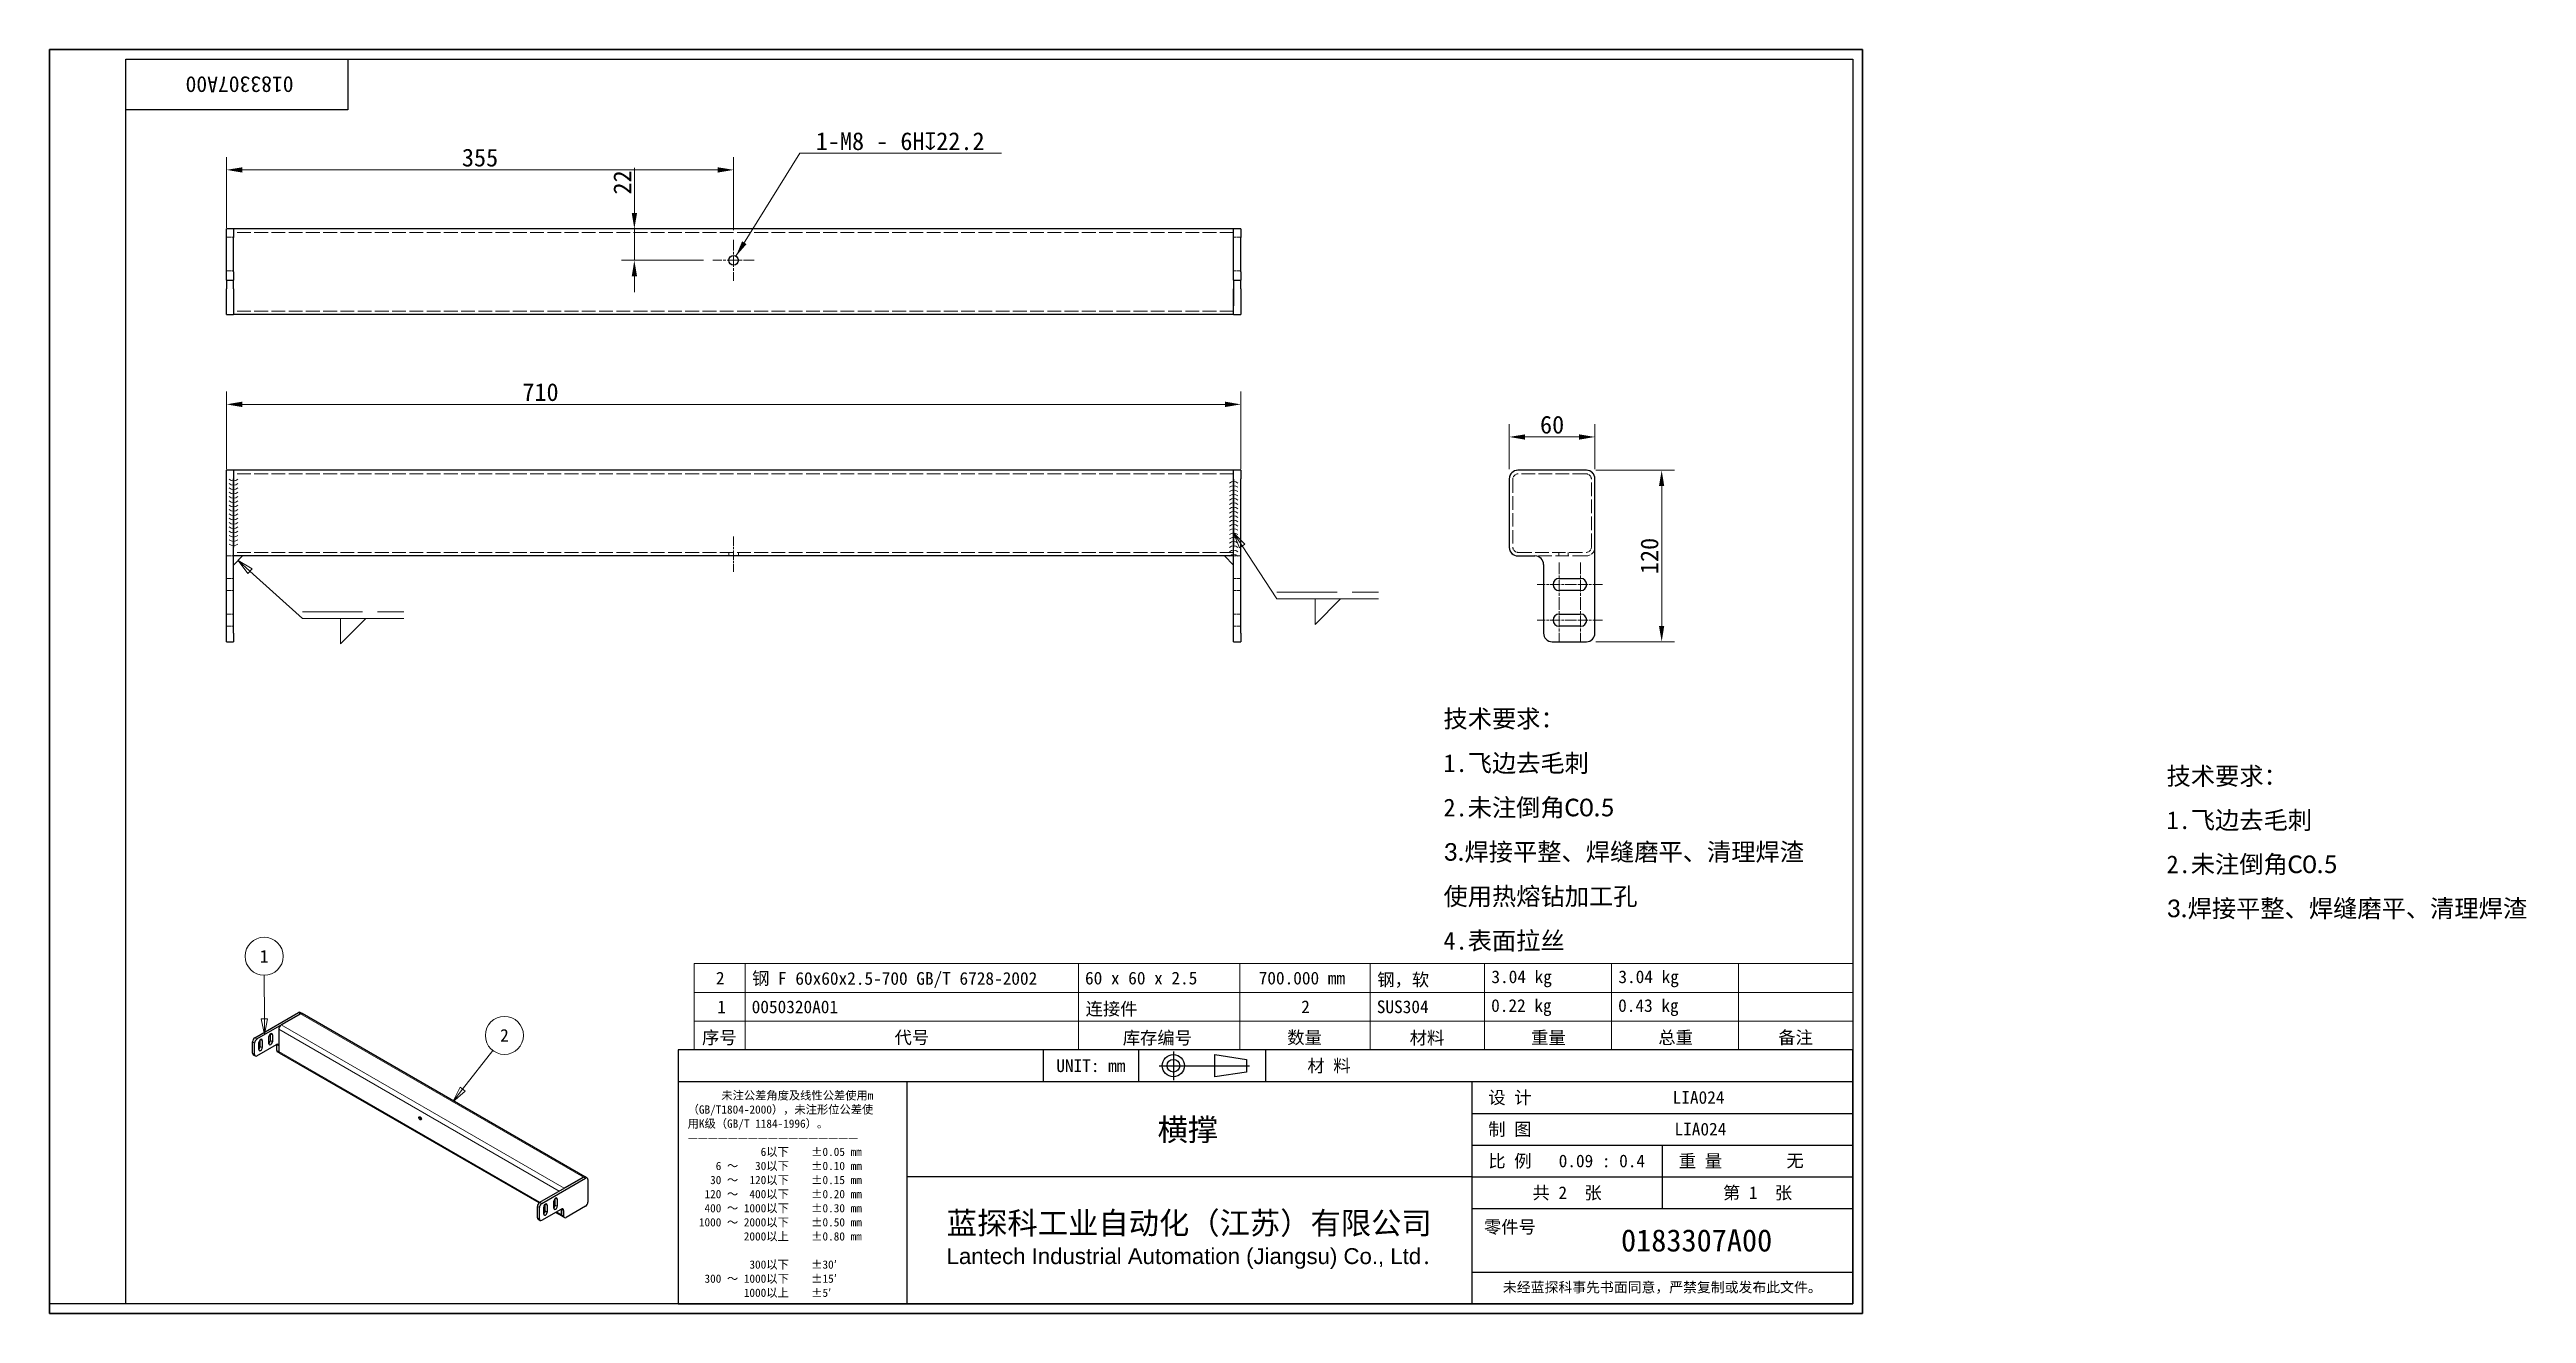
# Model space of a CAD drawing. Header units: millimetres. Extents: x 27 to 1760, y 24 to 909.
import ezdxf
from ezdxf.enums import TextEntityAlignment as Align

# ---------------------------------------------------------------- set-up
doc = ezdxf.new("R2010")
doc.units = ezdxf.units.MM
doc.header["$LTSCALE"] = 4.444444
doc.linetypes.add('CHAIN', pattern=[0.3543, 0.2362, -0.0295, 0.0591, -0.0295])
doc.linetypes.add('DASHED', pattern=[0.2067, 0.1654, -0.0413])
for name, color, linetype, lineweight in [('1', 7, 'Continuous', 18), ('可见 (ISO)', 7, 'Continuous', 25), ('可见窄的 (ISO)', 7, 'Continuous', 18), ('图框 (ISO)', 7, 'Continuous', 35), ('标题 (ISO)', 7, 'Continuous', 25)]:
    doc.layers.add(name, color=color, linetype=linetype, lineweight=lineweight)
for name, color, linetype, lineweight, true_color in [('中心标记 (ISO)', 1, 'CHAIN', 18, 0xff0000), ('中心线 (ISO)', 1, 'CHAIN', 18, 0xff0000), ('尺寸 (ISO)', 7, 'Continuous', 18, 0x008000), ('符号 (ISO)', 7, 'Continuous', 18, 0x008000), ('隐藏 (ISO)', 5, 'DASHED', 18, 0x0000ff)]:
    doc.layers.add(name, color=color, linetype=linetype, lineweight=lineweight, true_color=true_color)
doc.styles.add('文本样式164', font='SimSun.ttf')
doc.styles.add('文本样式165', font='SimSun.ttf')
doc.styles.add('文本样式74', font='SimSun.ttf')
doc.styles.add('最新国标', font='simfang.ttf')
doc.styles.add('注释文本 (ISO)', font='simfang.ttf')
doc.dimstyles.new('默认 (GB)', dxfattribs={"dimscale": 4.444444, "dimtxt": 2.8, "dimasz": 2.5, "dimexe": 2, "dimexo": 1.5, "dimgap": 0.5, "dimtad": 1, "dimtoh": 1, "dimdsep": 46, "dimtxsty": '最新国标', "dimcen": 0.09, "dimdle": 10, "dimclrd": 256, "dimclre": 256, "dimclrt": 256, "dimaunit": 1, "dimadec": 3, "dimazin": 2, "dimtfac": 0.535714, "dimtdec": 3, "dimtmove": 0, "dimatfit": 3, "dimfxl": 0, "dimtolj": 1, "dimlwd": -1, "dimlwe": -1, "dimarcsym": 0})
doc.dimstyles.new('默认 (GB)$7', dxfattribs={"dimscale": 4.444444, "dimtxt": 2.8, "dimasz": 2.5, "dimexe": 2, "dimexo": 1.5, "dimgap": 0.5, "dimtad": 1, "dimtoh": 1, "dimdsep": 46, "dimtxsty": '最新国标', "dimcen": 0.09, "dimdle": 10, "dimclrd": 256, "dimclre": 256, "dimclrt": 256, "dimaunit": 1, "dimadec": 3, "dimazin": 2, "dimtfac": 0.535714, "dimtdec": 3, "dimtmove": 0, "dimatfit": 3, "dimfxl": 0, "dimtolj": 1, "dimlwd": -1, "dimlwe": -1, "dimarcsym": 0})

# ---------------------------------------------------------------- blocks, each defined once
blk = doc.blocks.new('图框 最新国标')
at = {"layer": '图框 (ISO)'}
for p, q in [((6, 7), (6, 204.5)), ((6, 204.5), (291.5, 204.5)), ((291.5, 204.5), (291.5, 5.5)), ((6, 7), (6, 5.5)), ((6, 7), (6, 5.5)), ((291.5, 5.5), (6, 5.5))]:
    blk.add_line(p, q, dxfattribs=at)
at = {"layer": '图框 (ISO)', "color": 7, "linetype": 'Continuous', "lineweight": 25}
for p, q in [((18, 203), (290, 203)), ((18, 7), (18, 203)), ((18, 203), (290, 203)), ((53, 203), (53, 195)), ((290, 203), (290, 7)), ((290, 203), (290, 7)), ((53, 195), (18, 195)), ((290, 7), (6, 7)), ((290, 7), (18, 7))]:
    blk.add_line(p, q, dxfattribs=at)
at = {"layer": '图框 (ISO)', "style": '文本样式74'}
blk.add_attdef('零件代号_001', (44.43, 200.25), '', height=2.5, rotation=180, dxfattribs=at)
blk = doc.blocks.new('标题栏 最新国标')
at = {"layer": '标题 (ISO)'}
for p, q in [((381.98, -183.84), (196.98, -183.84)), ((196.98, -183.84), (196.98, -223.84)), ((254.48, -183.84), (254.48, -188.84)), ((269.48, -183.84), (269.48, -188.84)), ((281.48, -188.09), (281.48, -184.59)), ((281.48, -184.59), (286.48, -185.34)), ((286.48, -185.34), (286.48, -187.34)), ((289.48, -183.84), (289.48, -188.84)), ((381.98, -223.84), (381.98, -183.84)), ((383.48, -183.84), (383.48, -225.34)), ((196.98, -188.84), (381.98, -188.84)), ((232.98, -188.84), (232.98, -223.84)), ((286.48, -187.34), (281.48, -188.09)), ((321.98, -188.84), (321.98, -223.84)), ((321.98, -193.84), (381.98, -193.84)), ((321.98, -198.84), (381.98, -198.84)), ((351.98, -198.84), (351.98, -208.84)), ((321.98, -203.84), (232.98, -203.84)), ((321.98, -203.84), (381.98, -203.84)), ((321.98, -208.84), (381.98, -208.84)), ((321.98, -218.84), (381.98, -218.84)), ((196.98, -223.84), (381.98, -223.84)), ((383.48, -225.34), (196.98, -225.34))]:
    blk.add_line(p, q, dxfattribs=at)
at = {"layer": '标题 (ISO)', "linetype": 'CHAIN', "ltscale": 15.834605}
blk.add_line((272.73, -186.34), (286.98, -186.34), dxfattribs=at)
at = {"layer": '标题 (ISO)', "linetype": 'CHAIN', "ltscale": 5.000333}
blk.add_line((274.98, -184.09), (274.98, -188.59), dxfattribs=at)
at = {"layer": '标题 (ISO)'}
for radius in [1.75, 1]:
    blk.add_circle((274.98, -186.34), radius, dxfattribs=at)
at = {"layer": '1', "style": '文本样式164'}
for s, p in [('UNIT: mm', (261.98, -186.34)), ('材 料', (299.48, -186.34)), ('设 计', (327.98, -191.34)), ('制 图', (327.98, -196.34)), ('比 例', (327.98, -201.34)), ('重 量', (357.98, -201.34)), ('共 2  张', (336.98, -206.34)), ('第 1  张', (366.98, -206.34))]:
    blk.add_text(s, height=2, dxfattribs=at).set_placement(p, align=Align.MIDDLE_CENTER)
at = {"layer": '标题 (ISO)', "style": '注释文本 (ISO)'}
for s, insert, char_height, attachment_point, line_spacing_factor in [('\\fSimSun|b0|i0;{\\H1.3000;      未注公差角度及线性公差使用m\\P}\\fSimSun|b0|i0;{\\H1.3000;（GB/T1804-2000），未注形位公差使\\P}\\fSimSun|b0|i0;{\\H1.3000;用K级（GB/T 1184-1996）。\\P}\\fSimSun|b0|i0;{\\H1.3000;—————————————————\\P}\\fSimSun|b0|i0;{\\H1.3000;             6以下    ±0.05 mm\\P}\\fSimSun|b0|i0;{\\H1.3000;     6 ～   30以下    ±0.10 mm\\P}\\fSimSun|b0|i0;{\\H1.3000;    30 ～  120以下    ±0.15 mm\\P}\\fSimSun|b0|i0;{\\H1.3000;   120 ～  400以下    ±0.20 mm\\P}\\fSimSun|b0|i0;{\\H1.3000;   400 ～ 1000以下    ±0.30 mm\\P}\\fSimSun|b0|i0;{\\H1.3000;  1000 ～ 2000以下    ±0.50 mm\\P}\\fSimSun|b0|i0;{\\H1.3000;          2000以上    ±0.80 mm\\P}\\fSimSun|b0|i0;{\\H1.3000;\\P}\\fSimSun|b0|i0;{\\H1.3000;           300以下    ±30′\\P}\\fSimSun|b0|i0;{\\H1.3000;   300 ～ 1000以下    ±15′\\P}\\fSimSun|b0|i0;{\\H1.3000;          1000以上    ±5′}', (198.48, -206.63), 1.3, 4, 1.023913), ('{\\fMicrosoft YaHei|b0|i0|c134|p34;\\H1.75x;蓝探科工业自动化（江苏）有限公司\\P\\fArial|b0|i0|c0|p34;\\H0.71429x;Lantech Industrial Automation (Jiangsu) Co., Ltd\\fFangSong|b0|i0|c134|p49;.\\H1.15195x; }', (277.48, -213.84), 2, 5, 0.978695)]:
    blk.add_mtext(s, dxfattribs=dict(at, insert=insert, char_height=char_height, attachment_point=attachment_point, line_spacing_factor=line_spacing_factor))
at = {"layer": '标题 (ISO)', "attachment_point": 5, "style": '注释文本 (ISO)'}
for s, insert, char_height in [('\\fFangSong|b0|i0;LIA024', (357.98, -196.34), 2), ('\\fFangSong|b0|i0;零件号', (327.98, -211.84), 2), ('\\fSimSun|b0|i0;{\\H1.6000;未经蓝探科事先书面同意，严禁复制或发布此文件。}', (351.98, -221.34), 1.6)]:
    blk.add_mtext(s, dxfattribs=dict(at, insert=insert, char_height=char_height))
at = {"layer": '标题 (ISO)', "style": '注释文本 (ISO)'}
blk.add_attdef('材料', text='', height=2, dxfattribs=at).set_placement((324.48, -186.34), align=Align.MIDDLE_CENTER)
at = {"layer": '标题 (ISO)'}
for tag, p, height, style in [('设计人_001', (353.61, -192.33), 2, '注释文本 (ISO)'), ('库存编号_001', (272.49, -198.15), 3.5, '文本样式165'), ('视图比例_001', (335.66, -202.33), 2, '注释文本 (ISO)'), ('质量\\P3;_001', (371.53, -202.3), 2, '注释文本 (ISO)'), ('零件代号_001', (345.48, -215.59), 3.5, '文本样式165')]:
    blk.add_attdef(tag, p, '', height=height, dxfattribs=dict(at, style=style))
blk = doc.blocks.new('末端处理方式1')
at = {"layer": '符号 (ISO)'}
for p, q in [((34.98, 124.77), (34.98, 123.34)), ((34.98, 123.34), (36.41, 124.77)), ((36.41, 124.77), (34.98, 124.77))]:
    blk.add_line(p, q, dxfattribs=at)
at = {"layer": '符号 (ISO)', "flags": 128}
blk.add_lwpolyline([(36.41, 124.77), (34.98, 124.77), (34.98, 123.34), (36.41, 124.77)], dxfattribs=at)
at = {"layer": '符号 (ISO)'}
blk.add_solid([(36.41, 124.77), (34.98, 124.77), (34.98, 123.34), (36.41, 124.77)], dxfattribs=at)
blk = doc.blocks.new('末端处理方式2')
at = {"layer": '符号 (ISO)'}
for p, q in [((192.48, 123.34), (191.06, 124.77)), ((191.06, 124.77), (192.48, 124.77)), ((192.48, 124.77), (192.48, 123.34))]:
    blk.add_line(p, q, dxfattribs=at)
at = {"layer": '符号 (ISO)', "flags": 128}
blk.add_lwpolyline([(192.48, 124.77), (191.06, 124.77), (192.48, 123.34), (192.48, 124.77)], dxfattribs=at)
at = {"layer": '符号 (ISO)'}
blk.add_solid([(192.48, 124.77), (191.06, 124.77), (192.48, 123.34), (192.48, 124.77)], dxfattribs=at)
blk = doc.blocks.new('焊接符号标识符1')
at = {"layer": '符号 (ISO)'}
for p, q in [((37.56, 122.38), (35.7, 124.05)), ((37.89, 122.75), (35.7, 124.05)), ((35.7, 124.05), (37.22, 122.01)), ((37.22, 122.01), (37.89, 122.75)), ((37.56, 122.38), (45.82, 114.94)), ((45.82, 114.94), (61.82, 114.94)), ((51.82, 114.94), (55.82, 114.94)), ((55.82, 114.94), (51.82, 110.94)), ((51.82, 110.94), (51.82, 114.94))]:
    blk.add_line(p, q, dxfattribs=at)
at = {"layer": '符号 (ISO)', "linetype": 'DASHED', "ltscale": 12.901145}
blk.add_line((45.82, 115.99), (61.82, 115.99), dxfattribs=at)
at = {"layer": '符号 (ISO)', "flags": 128}
blk.add_lwpolyline([(37.89, 122.75), (35.7, 124.05), (37.22, 122.01), (37.89, 122.75)], dxfattribs=at)
at = {"layer": '符号 (ISO)'}
blk.add_solid([(37.89, 122.75), (35.7, 124.05), (37.22, 122.01), (37.89, 122.75)], dxfattribs=at)
blk = doc.blocks.new('*D8')
at = {"layer": 'Defpoints', "color": 0, "transparency": 16777216}
for p in [(860.5, 660.6), (150.5, 608.5), (860.5, 608.5)]:
    blk.add_point(p, dxfattribs=at)
at = {"layer": '尺寸 (ISO)', "color": 116, "true_color": 0x00803f, "transparency": 16777216}
for p, q in [((150.5, 615.2), (150.5, 669.5)), ((161.6, 660.6), (849.4, 660.6)), ((860.5, 615.2), (860.5, 669.5))]:
    blk.add_line(p, q, dxfattribs=at)
for points in [[(161.6, 662.5), (161.6, 658.7), (150.5, 660.6)], [(849.4, 662.5), (849.4, 658.7), (860.5, 660.6)]]:
    blk.add_solid(points, dxfattribs=at)
at = {"layer": '尺寸 (ISO)', "transparency": 16777216, "insert": (370.3, 669.1), "char_height": 12.44, "attachment_point": 5, "style": '最新国标'}
blk.add_mtext('\\A1;710', dxfattribs=at)
blk = doc.blocks.new('*D9')
at = {"layer": 'Defpoints', "color": 0, "transparency": 16777216}
for p in [(1102.4, 614.5), (1102.4, 494.5), (1155.1, 494.5)]:
    blk.add_point(p, dxfattribs=at)
at = {"layer": '尺寸 (ISO)', "color": 116, "true_color": 0x00803f, "transparency": 16777216}
for p, q in [((1109.1, 614.5), (1164, 614.5)), ((1155.1, 603.4), (1155.1, 505.6)), ((1109.1, 494.5), (1164, 494.5))]:
    blk.add_line(p, q, dxfattribs=at)
for points in [[(1153.2, 603.4), (1156.9, 603.4), (1155.1, 614.5)], [(1153.2, 505.6), (1156.9, 505.6), (1155.1, 494.5)]]:
    blk.add_solid(points, dxfattribs=at)
at = {"layer": '尺寸 (ISO)', "transparency": 16777216, "insert": (1146.6, 554.5), "char_height": 12.44, "attachment_point": 5, "rotation": 90, "style": '最新国标'}
blk.add_mtext('\\A1;120', dxfattribs=at)
blk = doc.blocks.new('*D10')
at = {"layer": 'Defpoints', "color": 0, "transparency": 16777216}
for p in [(1048.4, 637.8), (1048.4, 608.5), (1108.4, 608.5)]:
    blk.add_point(p, dxfattribs=at)
at = {"layer": '尺寸 (ISO)', "color": 116, "true_color": 0x00803f, "transparency": 16777216}
for p, q in [((1048.4, 615.2), (1048.4, 646.7)), ((1108.4, 615.2), (1108.4, 646.7)), ((1097.3, 637.8), (1059.5, 637.8))]:
    blk.add_line(p, q, dxfattribs=at)
for points in [[(1059.5, 639.6), (1059.5, 635.9), (1048.4, 637.8)], [(1097.3, 639.6), (1097.3, 635.9), (1108.4, 637.8)]]:
    blk.add_solid(points, dxfattribs=at)
at = {"layer": '尺寸 (ISO)', "transparency": 16777216, "insert": (1078.4, 646.3), "char_height": 12.44, "attachment_point": 5, "style": '最新国标'}
blk.add_mtext('\\A1;60', dxfattribs=at)
blk = doc.blocks.new('明细栏')
at = {"layer": '符号 (ISO)'}
for p, q in [((290, 60.58), (107.54, 60.58)), ((107.54, 60.58), (107.54, 51.53)), ((115.54, 60.58), (115.54, 51.53)), ((168.04, 60.58), (168.04, 51.53)), ((193.44, 60.58), (193.44, 51.53)), ((214, 60.58), (214, 51.53)), ((232, 60.58), (232, 51.53)), ((252, 60.58), (252, 51.53)), ((272, 60.58), (272, 51.53)), ((290, 60.58), (290, 51.53)), ((290, 56.05), (107.54, 56.05)), ((290, 51.53), (107.54, 51.53)), ((107.54, 47), (107.54, 51.53)), ((115.54, 47), (115.54, 51.53)), ((168.04, 47), (168.04, 51.53)), ((193.44, 47), (193.44, 51.53)), ((214, 47), (214, 51.53)), ((232, 47), (232, 51.53)), ((252, 47), (252, 51.53)), ((272, 47), (272, 51.53)), ((290, 47), (290, 51.53)), ((290, 47), (107.54, 47))]:
    blk.add_line(p, q, dxfattribs=at)
at = {"layer": '符号 (ISO)', "char_height": 2, "attachment_point": 7, "style": '注释文本 (ISO)'}
for s, insert in [('2', (110.95, 57.3)), ('钢 F 60x60x2.5-700 GB/T 6728-2002', (116.65, 56.76)), ('60 x 60 x 2.5', (169.08, 57.27)), ('700.000 mm', (196.43, 57.27)), ('钢，软', (215.1, 56.76)), ('3.04 kg', (233.08, 56.85)), ('3.04 kg', (253.08, 56.85)), ('1', (111.15, 52.77)), ('0050320A01', (116.58, 52.74)), ('连接件', (169.17, 52.23)), ('2', (203.13, 52.78)), ('SUS304', (215.03, 52.75)), ('0.22 kg', (233.04, 52.32)), ('0.43 kg', (253.04, 52.32)), ('序号', (108.76, 47.71)), ('代号', (139.08, 47.73)), ('库存编号', (175.02, 47.66)), ('数量', (200.93, 47.72)), ('材料', (220.21, 47.68)), ('重量', (239.33, 47.78)), ('总重', (259.36, 47.75)), ('备注', (278.25, 47.74))]:
    blk.add_mtext(s, dxfattribs=dict(at, insert=insert))
blk = doc.blocks.new('引出序号1')
at = {"layer": '符号 (ISO)'}
for p, q in [((71.06, 40.8), (75.81, 46.91)), ((70.66, 41.11), (69.52, 38.82)), ((71.06, 40.8), (69.52, 38.82)), ((69.52, 38.82), (71.45, 40.49)), ((71.45, 40.49), (70.66, 41.11))]:
    blk.add_line(p, q, dxfattribs=at)
at = {"layer": '符号 (ISO)', "flags": 128}
blk.add_lwpolyline([(70.66, 41.11), (69.52, 38.82), (71.45, 40.49), (70.66, 41.11)], dxfattribs=at)
at = {"layer": '符号 (ISO)'}
blk.add_circle((77.64, 49.28), 3, dxfattribs=at)
blk.add_solid([(70.66, 41.11), (69.52, 38.82), (71.45, 40.49), (70.66, 41.11)], dxfattribs=at)
at = {"layer": '符号 (ISO)', "insert": (77.64, 49.28), "char_height": 2, "attachment_point": 5, "style": '注释文本 (ISO)'}
blk.add_mtext('2', dxfattribs=at)
blk = doc.blocks.new('引出序号2')
at = {"layer": '符号 (ISO)'}
for p, q in [((39.83, 51.9), (39.81, 58.74)), ((39.33, 51.9), (39.84, 49.4)), ((40.33, 51.9), (39.33, 51.9)), ((39.83, 51.9), (39.84, 49.4)), ((39.84, 49.4), (40.33, 51.9))]:
    blk.add_line(p, q, dxfattribs=at)
at = {"layer": '符号 (ISO)', "flags": 128}
blk.add_lwpolyline([(39.33, 51.9), (39.84, 49.4), (40.33, 51.9), (39.33, 51.9)], dxfattribs=at)
at = {"layer": '符号 (ISO)'}
blk.add_circle((39.8, 61.74), 3, dxfattribs=at)
blk.add_solid([(39.33, 51.9), (39.84, 49.4), (40.33, 51.9), (39.33, 51.9)], dxfattribs=at)
at = {"layer": '符号 (ISO)', "insert": (39.8, 61.74), "char_height": 2, "attachment_point": 5, "style": '注释文本 (ISO)'}
blk.add_mtext('1', dxfattribs=at)
blk = doc.blocks.new('焊接符号标识符2')
at = {"layer": '符号 (ISO)'}
for p, q in [((193.85, 126.34), (192.48, 128.43)), ((194.27, 126.61), (192.48, 128.43)), ((192.48, 128.43), (193.43, 126.06)), ((193.43, 126.06), (194.27, 126.61)), ((193.85, 126.34), (199.31, 118)), ((199.31, 118), (215.31, 118)), ((205.31, 118), (209.31, 118)), ((209.31, 118), (205.31, 114)), ((205.31, 114), (205.31, 118))]:
    blk.add_line(p, q, dxfattribs=at)
at = {"layer": '符号 (ISO)', "linetype": 'DASHED', "ltscale": 12.901145}
blk.add_line((199.31, 119.05), (215.31, 119.05), dxfattribs=at)
at = {"layer": '符号 (ISO)', "flags": 128}
blk.add_lwpolyline([(194.27, 126.61), (192.48, 128.43), (193.43, 126.06), (194.27, 126.61)], dxfattribs=at)
at = {"layer": '符号 (ISO)'}
blk.add_solid([(194.27, 126.61), (192.48, 128.43), (193.43, 126.06), (194.27, 126.61)], dxfattribs=at)
blk = doc.blocks.new('Caterpillar3')
at = {"layer": '符号 (ISO)'}
for centre in [(34.98, 137.6), (34.98, 136.92), (34.98, 136.24), (34.98, 135.56), (34.98, 134.88), (34.98, 134.2), (34.98, 133.52), (34.98, 132.84), (34.98, 132.16), (34.98, 131.47), (34.98, 130.79), (34.98, 130.11), (34.98, 129.43), (34.98, 128.75), (34.98, 128.07), (34.98, 127.39)]:
    blk.add_arc(centre, 1.01, 228.1897, 311.8103, dxfattribs=at)
blk = doc.blocks.new('Caterpillar4')
at = {"layer": '符号 (ISO)'}
for centre in [(192.48, 135.5), (192.48, 134.82), (192.48, 134.15), (192.48, 133.47), (192.48, 132.79), (192.48, 132.11), (192.48, 131.44), (192.48, 130.76), (192.48, 130.08), (192.48, 129.41), (192.48, 128.73), (192.48, 128.05), (192.48, 127.38), (192.48, 126.7), (192.48, 126.02), (192.48, 125.35), (192.48, 124.67), (192.48, 123.99)]:
    blk.add_arc(centre, 1.01, 48.1897, 131.8103, dxfattribs=at)
blk = doc.blocks.new('*D17')
at = {"layer": 'Defpoints', "color": 0, "transparency": 16777216}
for p in [(505.5, 824.7), (150.5, 777.4), (505.5, 775.8)]:
    blk.add_point(p, dxfattribs=at)
at = {"layer": '尺寸 (ISO)', "color": 116, "true_color": 0x00803f, "transparency": 16777216}
for p, q in [((150.5, 784.1), (150.5, 833.6)), ((505.5, 782.5), (505.5, 833.6)), ((161.6, 824.7), (494.4, 824.7))]:
    blk.add_line(p, q, dxfattribs=at)
for points in [[(161.6, 826.5), (161.6, 822.8), (150.5, 824.7)], [(494.4, 826.5), (494.4, 822.8), (505.5, 824.7)]]:
    blk.add_solid(points, dxfattribs=at)
at = {"layer": '尺寸 (ISO)', "transparency": 16777216, "insert": (328, 833.2), "char_height": 12.44, "attachment_point": 5, "style": '最新国标'}
blk.add_mtext('\\A1;355', dxfattribs=at)
blk = doc.blocks.new('*D18')
at = {"layer": 'Defpoints', "color": 0, "transparency": 16777216}
for p in [(436, 783.4), (442.5, 783.4), (491, 761.4)]:
    blk.add_point(p, dxfattribs=at)
at = {"layer": '尺寸 (ISO)', "color": 116, "true_color": 0x00803f, "transparency": 16777216}
for p, q in [((436, 794.5), (436, 826.2)), ((436, 761.4), (436, 783.4)), ((484.4, 761.4), (427.1, 761.4)), ((436, 750.3), (436, 739.2))]:
    blk.add_line(p, q, dxfattribs=at)
for points in [[(434.2, 794.5), (437.9, 794.5), (436, 783.4)], [(434.2, 750.3), (437.9, 750.3), (436, 761.4)]]:
    blk.add_solid(points, dxfattribs=at)
at = {"layer": '尺寸 (ISO)', "transparency": 16777216, "insert": (427.6, 815.9), "char_height": 12.44, "attachment_point": 5, "rotation": 90, "style": '最新国标'}
blk.add_mtext('\\A1;22', dxfattribs=at)

msp = doc.modelspace()

# ---------------------------------------------------------------- linework, layer by layer
at = {"layer": '中心标记 (ISO)', "ltscale": 7.217831}
for p, q in [((505.484, 775.83), (505.484, 746.961)), ((519.919, 761.396), (491.049, 761.396))]:
    msp.add_line(p, q, dxfattribs=at)
at = {"layer": '中心标记 (ISO)', "ltscale": 7.681121}
for p, q in [((1083.388, 549.883), (1083.388, 519.161)), ((1098.388, 549.883), (1098.388, 519.161)), ((1083.388, 524.883), (1083.388, 494.161)), ((1098.388, 524.883), (1098.388, 494.161))]:
    msp.add_line(p, q, dxfattribs=at)
at = {"layer": '中心标记 (ISO)', "ltscale": 6.618529}
for p, q in [((1094.499, 534.522), (1068.027, 534.522)), ((1113.749, 534.522), (1087.277, 534.522)), ((1094.499, 509.522), (1068.027, 509.522)), ((1113.749, 509.522), (1087.277, 509.522))]:
    msp.add_line(p, q, dxfattribs=at)
at = {"layer": '中心线 (ISO)', "ltscale": 6.180991}
msp.add_line((505.484, 568.133), (505.484, 543.411), dxfattribs=at)
at = {"layer": '可见 (ISO)'}
for p, q in [((150.484, 777.396), (150.484, 783.396)), ((155.484, 783.396), (150.484, 783.396)), ((155.484, 783.396), (155.484, 777.396)), ((855.484, 783.396), (155.484, 783.396)), ((855.484, 777.396), (855.484, 783.396)), ((860.484, 783.396), (855.484, 783.396)), ((860.484, 783.396), (860.484, 777.396)), ((150.484, 753.396), (150.484, 777.396)), ((155.484, 753.396), (155.484, 777.396)), ((855.484, 753.396), (855.484, 777.396)), ((860.484, 753.396), (860.484, 777.396)), ((150.484, 747.396), (150.484, 753.396)), ((150.484, 747.396), (155.484, 747.396)), ((150.484, 747.396), (150.484, 741.396)), ((155.484, 753.396), (155.484, 747.396)), ((155.484, 741.396), (155.484, 747.396)), ((855.484, 747.396), (855.484, 753.396)), ((855.484, 747.396), (860.484, 747.396)), ((855.484, 747.396), (855.484, 741.396)), ((860.484, 753.396), (860.484, 747.396)), ((860.484, 741.396), (860.484, 747.396)), ((150.484, 729.396), (150.484, 741.396)), ((150.484, 723.396), (150.484, 729.396)), ((155.484, 741.396), (155.484, 729.396)), ((155.484, 741.396), (155.484, 729.646)), ((155.484, 729.396), (155.484, 723.396)), ((855.484, 729.396), (855.484, 741.396)), ((855.484, 741.396), (855.484, 729.646)), ((855.484, 723.396), (855.484, 729.396)), ((860.484, 741.396), (860.484, 729.396)), ((860.484, 729.396), (860.484, 723.396)), ((150.484, 723.396), (155.484, 723.396)), ((855.484, 723.396), (155.484, 723.396)), ((855.484, 723.396), (860.484, 723.396)), ((150.484, 608.522), (150.484, 614.522)), ((155.484, 614.522), (150.484, 614.522)), ((150.484, 500.522), (150.484, 608.522)), ((155.484, 614.522), (155.484, 608.522)), ((855.484, 614.522), (155.484, 614.522)), ((155.484, 500.522), (155.484, 608.522)), ((155.484, 608.272), (155.484, 560.772)), ((855.484, 608.522), (855.484, 614.522)), ((860.484, 614.522), (855.484, 614.522)), ((855.484, 500.522), (855.484, 608.522)), ((855.484, 608.272), (855.484, 560.772)), ((860.484, 614.522), (860.484, 608.522)), ((860.484, 500.522), (860.484, 608.522)), ((1048.388, 608.522), (1048.388, 560.522)), ((1102.388, 614.522), (1054.388, 614.522)), ((1108.388, 500.522), (1108.388, 608.522)), ((855.484, 554.522), (155.484, 554.522)), ((1054.388, 554.522), (1066.388, 554.522)), ((1072.388, 548.522), (1072.388, 500.522)), ((1083.388, 538.772), (1098.388, 538.772)), ((1098.388, 530.272), (1083.388, 530.272)), ((1083.388, 513.772), (1098.388, 513.772)), ((1098.388, 505.272), (1083.388, 505.272)), ((150.484, 494.522), (150.484, 500.522)), ((150.484, 494.522), (155.484, 494.522)), ((155.484, 500.522), (155.484, 494.522)), ((855.484, 494.522), (855.484, 500.522)), ((855.484, 494.522), (860.484, 494.522)), ((860.484, 500.522), (860.484, 494.522)), ((1078.388, 494.522), (1102.388, 494.522)), ((170.44, 217.355), (200.987, 234.991)), ((171.854, 216.538), (202.401, 234.174)), ((202.331, 234.134), (188.896, 226.377)), ((203.601, 234.293), (202.187, 235.11)), ((401.348, 120.076), (203.581, 234.257)), ((168.743, 206.577), (168.743, 214.415)), ((170.157, 205.76), (170.157, 213.599)), ((171.854, 204.781), (185.431, 212.619)), ((173.198, 209.149), (173.198, 214.048)), ((174.188, 211.353), (174.188, 215.986)), ((175.602, 215.436), (175.602, 210.537)), ((180.269, 213.231), (180.269, 218.13)), ((181.259, 215.436), (181.259, 220.068)), ((182.673, 219.518), (182.673, 214.619)), ((185.714, 208.536), (185.714, 212.456)), ((187.128, 223.315), (187.128, 207.802)), ((187.128, 211.639), (187.128, 207.72)), ((169.24, 205.478), (170.654, 204.662)), ((187.625, 206.621), (186.211, 207.438)), ((369.279, 101.791), (187.646, 206.657)), ((369.844, 102.229), (400.391, 119.865)), ((371.258, 101.412), (401.805, 119.048)), ((380.663, 100.31), (380.663, 104.942)), ((382.077, 104.392), (382.077, 99.493)), ((400.32, 119.824), (386.885, 112.067)), ((403.005, 119.167), (401.591, 119.984)), ((403.502, 118.069), (403.502, 102.392)), ((368.147, 91.451), (368.147, 99.289)), ((368.644, 90.352), (370.058, 89.536)), ((369.561, 90.634), (369.561, 98.473)), ((371.258, 89.655), (384.835, 97.493)), ((372.602, 94.023), (372.602, 98.922)), ((373.592, 99.301), (372.786, 99.766)), ((373.592, 96.227), (373.592, 100.86)), ((375.006, 100.31), (375.006, 95.411)), ((379.673, 98.105), (379.673, 103.004)), ((385.413, 92.476), (380.779, 95.151)), ((385.118, 93.41), (385.118, 97.33)), ((385.118, 97.33), (385.118, 93.492)), ((387.029, 91.495), (385.615, 92.312)), ((386.532, 96.513), (386.532, 92.594)), ((401.805, 99.453), (388.229, 91.614))]:
    msp.add_line(p, q, dxfattribs=at)
msp.add_circle((505.484, 761.396), 3.324, dxfattribs=at)
for centre, radius, start, end in [((1054.388, 608.522), 6, 90, 180), ((1102.388, 608.522), 6, 0, 90), ((1054.388, 560.522), 6, 180, 270), ((1066.388, 548.522), 6, 0, 90), ((1083.388, 534.522), 4.25, 90, 270), ((1098.388, 534.522), 4.25, 270, 90), ((1083.388, 509.522), 4.25, 90, 270), ((1098.388, 509.522), 4.25, 270, 90), ((1078.388, 500.522), 6, 180, 270), ((1102.388, 500.522), 6, 270, 0)]:
    msp.add_arc(centre, radius, start, end, dxfattribs=at)
for centre, major_axis, start_param, end_param in [((188.896, 224.336), (-1.25, -2.165), 3.92699082, 5.49778714), ((200.987, 233.031), (1.2, 2.078), 0, 0.78539816), ((202.331, 232.092), (1.25, 2.165), 0, 0.78539816), ((202.401, 232.215), (1.2, 2.078), 6.0971274, 7.06858347), ((170.44, 215.395), (-1.2, -2.078), 3.92699082, 5.49778714), ((171.854, 214.579), (1.2, 2.078), 0.78539816, 2.35619449), ((174.4, 214.742), (0.85, 1.472), 5.49778714, 8.6393798), ((172.986, 210.659), (0.85, 1.472), 4.10439042, 5.49778714), ((174.4, 209.843), (-0.85, -1.472), 5.49778714, 8.6393798), ((181.471, 218.824), (0.85, 1.472), 5.49778714, 8.6393798), ((180.057, 214.742), (0.85, 1.472), 4.10439042, 5.49778714), ((181.471, 213.925), (-0.85, -1.472), 5.49778714, 8.6393798), ((185.431, 210.659), (1.2, 2.078), 5.49778714, 7.06858347), ((184.016, 211.476), (-1.2, -2.078), 2.35619449, 2.51145541), ((187.411, 209.516), (-1.2, -2.078), 5.49778714, 6.28318531), ((170.44, 207.557), (-1.2, -2.078), 5.49778714, 6.28318531), ((171.854, 206.74), (-1.2, -2.078), 5.49778714, 7.06858347), ((188.896, 208.822), (-1.25, -2.165), 5.49778714, 6.28318531), ((188.825, 208.7), (-1.2, -2.078), 5.49778714, 6.46924322), ((286.83, 161.425), (0.665, -1.151), 3.70243441, 5.72234355), ((380.875, 103.698), (0.85, 1.472), 5.49778714, 8.6393798), ((400.391, 117.905), (1.2, 2.078), 0, 0.78539816), ((401.805, 117.089), (1.2, 2.078), 5.49778714, 7.06858347), ((369.844, 100.269), (-1.2, -2.078), 3.92699082, 5.49778714), ((369.844, 92.431), (-1.2, -2.078), 5.49778714, 6.28318531), ((371.258, 99.453), (1.2, 2.078), 0.78539816, 2.35619449), ((371.258, 91.614), (-1.2, -2.078), 5.49778714, 7.06858347), ((373.804, 99.616), (0.85, 1.472), 5.49778714, 8.6393798), ((372.39, 95.533), (0.85, 1.472), 4.10439042, 5.49778714), ((373.804, 94.717), (-0.85, -1.472), 5.49778714, 8.6393798), ((379.461, 99.616), (0.85, 1.472), 4.10439042, 5.49778714), ((380.875, 98.799), (-0.85, -1.472), 5.49778714, 8.6393798), ((384.835, 95.533), (1.2, 2.078), 5.49778714, 7.06858347), ((383.421, 96.35), (-1.2, -2.078), 2.35619449, 2.51145541), ((386.815, 94.39), (-1.2, -2.078), 5.49778714, 6.28318531), ((388.229, 93.574), (-1.2, -2.078), 5.49778714, 7.06858347), ((401.805, 101.412), (-1.2, -2.078), 0.78539816, 2.35619449)]:
    msp.add_ellipse(centre, major_axis=major_axis, ratio=0.57735027, start_param=start_param, end_param=end_param, dxfattribs=at)
msp.add_ellipse((286.123, 161.016), major_axis=(-0.665, 1.151), ratio=0.57735027, dxfattribs=at)
at = {"layer": '可见窄的 (ISO)'}
for p, q in [((386.885, 112.067), (188.896, 226.377)), ((200.987, 234.991), (202.401, 234.174)), ((400.32, 119.824), (202.331, 234.134)), ((168.743, 214.415), (170.157, 213.599)), ((171.854, 216.538), (170.44, 217.355)), ((174.188, 211.353), (175.602, 210.537)), ((174.4, 216.13), (175.602, 215.436)), ((181.259, 215.436), (182.673, 214.619)), ((181.471, 220.212), (182.673, 219.518)), ((185.714, 212.456), (187.128, 211.639)), ((187.128, 207.72), (185.714, 208.536)), ((383.35, 110.026), (187.128, 223.315)), ((170.157, 205.76), (168.743, 206.577)), ((369.915, 102.269), (187.128, 207.802)), ((380.875, 105.086), (382.077, 104.392)), ((400.391, 119.865), (401.805, 119.048)), ((368.147, 99.289), (369.561, 98.473)), ((369.561, 90.634), (368.147, 91.451)), ((371.258, 101.412), (369.844, 102.229)), ((373.592, 100.147), (373.149, 100.402)), ((373.592, 96.227), (375.006, 95.411)), ((373.804, 101.004), (375.006, 100.31)), ((380.663, 100.31), (382.077, 99.493)), ((385.118, 93.492), (381.511, 95.574)), ((385.118, 97.33), (386.532, 96.513)), ((386.532, 92.594), (385.118, 93.41))]:
    msp.add_line(p, q, dxfattribs=at)
at = {"layer": '隐藏 (ISO)', "ltscale": 13.137481}
for p, q in [((855.484, 780.896), (155.484, 780.896)), ((855.484, 725.896), (155.484, 725.896)), ((855.484, 612.022), (155.484, 612.022)), ((855.484, 557.022), (155.484, 557.022))]:
    msp.add_line(p, q, dxfattribs=at)
at = {"layer": '隐藏 (ISO)', "ltscale": 2.142684}
for p, q in [((150.484, 777.646), (155.484, 777.646)), ((855.484, 777.646), (860.484, 777.646)), ((150.484, 754.146), (155.484, 754.146)), ((855.484, 754.146), (860.484, 754.146)), ((150.484, 554.522), (155.484, 554.522)), ((150.484, 538.772), (155.484, 538.772)), ((855.484, 554.522), (860.484, 554.522)), ((855.484, 538.772), (860.484, 538.772)), ((150.484, 530.272), (155.484, 530.272)), ((855.484, 530.272), (860.484, 530.272)), ((150.484, 513.772), (155.484, 513.772)), ((150.484, 505.272), (155.484, 505.272)), ((855.484, 513.772), (860.484, 513.772)), ((855.484, 505.272), (860.484, 505.272))]:
    msp.add_line(p, q, dxfattribs=at)
at = {"layer": '隐藏 (ISO)', "ltscale": 12.926343}
for p, q in [((1050.888, 608.272), (1050.888, 560.772)), ((1102.138, 612.022), (1054.638, 612.022)), ((1105.888, 560.772), (1105.888, 608.272)), ((1054.638, 557.022), (1102.138, 557.022))]:
    msp.add_line(p, q, dxfattribs=at)
at = {"layer": '隐藏 (ISO)', "ltscale": 1.071292}
for p, q in [((502.16, 557.022), (502.16, 554.522)), ((508.807, 557.022), (508.807, 554.522)), ((1083.064, 557.022), (1083.064, 554.522)), ((1089.711, 557.022), (1089.711, 554.522))]:
    msp.add_line(p, q, dxfattribs=at)
at = {"layer": '隐藏 (ISO)', "ltscale": 12.971698}
msp.add_line((1102.138, 554.522), (1066.388, 554.522), dxfattribs=at)
at = {"layer": '隐藏 (ISO)', "ltscale": 4.207246}
for centre, start, end in [((1054.638, 608.272), 90, 180), ((1102.138, 608.272), 0, 90), ((1054.638, 560.772), 180, 270), ((1102.138, 560.772), 270, 0)]:
    msp.add_arc(centre, 6.25, start, end, dxfattribs=at)
at = {"layer": '隐藏 (ISO)', "ltscale": 2.524307}
for centre, start, end in [((1054.638, 608.272), 90, 180), ((1102.138, 608.272), 0, 90), ((1054.638, 560.772), 180, 270), ((1102.138, 560.772), 270, 0)]:
    msp.add_arc(centre, 3.75, start, end, dxfattribs=at)

# ---------------------------------------------------------------- block references
at = {"xscale": 4.444444444444445, "yscale": 4.444444444444445, "zscale": 4.444444444444445}
for name, p, values in [('图框 最新国标', (0, 0), {'零件代号_001': '0183307A00'}), ('标题栏 最新国标', (-408.811, 1025.975), {'零件代号_001': '0183307A00', '库存编号_001': '横撑', '质量\\P3;_001': '无', '视图比例_001': '0.09 : 0.4', '设计人_001': 'LIA024'})]:
    msp.add_blockref(name, p, dxfattribs=at).add_auto_attribs(values)
at = {"layer": '符号 (ISO)', "xscale": 4.444444444444445, "yscale": 4.444444444444445, "zscale": 4.444444444444445}
for name in ['Caterpillar3', 'Caterpillar4', '焊接符号标识符2', '末端处理方式1', '焊接符号标识符1', '末端处理方式2', '引出序号2', '明细栏', '引出序号1']:
    msp.add_blockref(name, (0, 0), dxfattribs=at)

# ---------------------------------------------------------------- texts
at = {"layer": '符号 (ISO)', "char_height": 12.44444}
for s, insert, width, attachment_point, line_spacing_factor, style in [('1-M8 - 6H\\fAIGDT|b0|i0;{\\H12.4444;x}\\fFangSong|b0|i0;{\\H12.4444;22.2}', (562.962, 838.365), 136.9634, 7, 0.49, '最新国标'), ('\\fFangSong|b0|i0;{\\H12.4444;技术要求：\\P}\\fFangSong|b0|i0;{\\H12.4444;1.飞边去毛刺\\P}\\fFangSong|b0|i0;{\\H12.4444;2.未注倒角}\\fCalibri|b0|i0;{\\H12.4444;C0.5}\\fFangSong|b0|i0;{\\H12.4444;\\P}\\fCalibri|b0|i0;{\\H12.4444;3.}\\fFangSong|b0|i0;{\\H12.4444;焊接平整、焊缝磨平、清理焊渣\\P}\\fFangSong|b0|i0;{\\H12.4444;使用热熔钻加工孔\\P}\\fFangSong|b0|i0;{\\H12.4444;4.表面拉丝}', (1002.36, 362.268), 275.7105, 4, 1.497812, '注释文本 (ISO)'), ('\\fFangSong|b0|i0;{\\H12.4444;技术要求：\\P}\\fFangSong|b0|i0;{\\H12.4444;1.飞边去毛刺\\P}\\fFangSong|b0|i0;{\\H12.4444;2.未注倒角}\\fCalibri|b0|i0;{\\H12.4444;C0.5}\\fFangSong|b0|i0;{\\H12.4444;\\P}\\fCalibri|b0|i0;{\\H12.4444;3.}\\fFangSong|b0|i0;{\\H12.4444;焊接平整、焊缝磨平、清理焊渣}', (1508.502, 353.478), 275.7105, 4, 1.488394, '注释文本 (ISO)')]:
    msp.add_mtext(s, dxfattribs=dict(at, insert=insert, width=width, attachment_point=attachment_point, line_spacing_factor=line_spacing_factor, style=style))

# ---------------------------------------------------------------- dimensions: what is measured, and where the dimension line sits
at = {"layer": '尺寸 (ISO)', "color": 116, "true_color": 0x00803f}
for base, p1, p2, picture, middle in [((505.484, 824.693), (150.484, 777.396), (505.484, 775.83), '*D17', (327.984, 824.693)), ((860.484, 660.601), (150.484, 608.522), (860.484, 608.522), '*D8', (370.282, 660.601)), ((1048.388, 637.794), (1108.388, 608.522), (1048.388, 608.522), '*D10', (1078.388, 637.794))]:
    dim = msp.add_linear_dim(base=base, p1=p1, p2=p2, dimstyle='默认 (GB)', override={"dimgap": 0.5, "dimtoh": 0, "dimdec": 2, "dimtol": 0, "dimlim": 0, "dimtp": 0, "dimtm": 0, "dimtdec": 3, "dimtofl": 0, "dimatfit": 1}, dxfattribs=at)
    dim.commit()
    dim.dimension.update_dxf_attribs({"geometry": picture, "text_midpoint": middle, "dimtype": 160})
for base, p1, p2, override, picture, middle in [((436.018, 783.396), (491.049, 761.396), (442.48, 783.396), {"dimgap": 0.5, "dimtoh": 0, "dimdec": 2, "dimse2": 1, "dimtol": 0, "dimlim": 0, "dimtp": 0, "dimtm": 0, "dimtdec": 3, "dimtofl": 1, "dimatfit": 1}, '*D18', (436.018, 815.911)), ((1155.086, 494.522), (1102.388, 614.522), (1102.388, 494.522), {"dimgap": 0.5, "dimtoh": 0, "dimdec": 2, "dimtol": 0, "dimlim": 0, "dimtp": 0, "dimtm": 0, "dimtdec": 3, "dimtofl": 0, "dimatfit": 1}, '*D9', (1155.086, 554.522))]:
    dim = msp.add_linear_dim(base=base, p1=p1, p2=p2, angle=90, dimstyle='默认 (GB)', override=override, dxfattribs=at)
    dim.commit()
    dim.dimension.update_dxf_attribs({"geometry": picture, "text_midpoint": middle, "dimtype": 160})

# ---------------------------------------------------------------- leaders
at = {"layer": '符号 (ISO)', "annotation_type": 0, "has_hookline": 1, "hookline_direction": 0, "text_width": 130.051}
msp.add_leader([(507.121, 764.288), (551.85, 836.291), (562.962, 836.291)], dimstyle='默认 (GB)$7', override={"dimgap": 0, "dimtad": 1}, dxfattribs=at)

doc.saveas('drawing.dxf')
